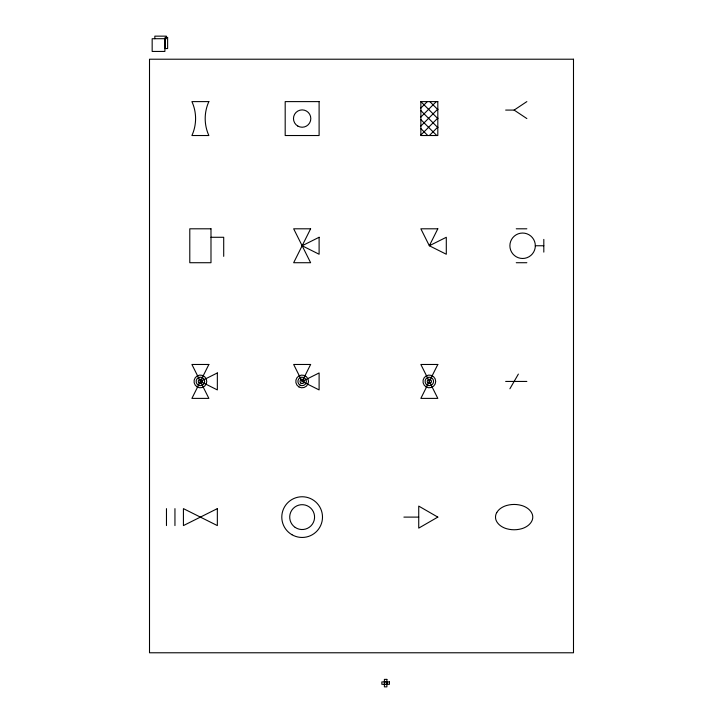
<?xml version="1.0" encoding="UTF-8"?>
<svg xmlns="http://www.w3.org/2000/svg" width="723" height="723" viewBox="0 0 723 723"><rect width="100%" height="100%" fill="white"/><g stroke="black" fill="none" stroke-linecap="round" stroke-linejoin="round"><path stroke-width="1.08" d="M509.896 388.775L518.373 374.089M420.858 108.061L427.311 101.609M420.858 117.054L436.303 101.609M420.858 126.046L437.813 109.092M420.858 135.038L437.813 118.084M429.363 135.526L437.813 127.076M505.657 110.086L514.134 110.086L526.85 101.609M516.249 228.802L526.85 228.802M210.989 237.28L223.705 237.28L223.705 256.358M535.327 245.757A12.716 12.716 0 0 1 516.249 256.773A12.716 12.716 0 0 1 516.249 234.749A12.716 12.716 0 0 1 535.327 245.757L543.813 245.757M516.249 262.72L526.85 262.72M505.657 381.437L526.85 381.437M403.895 517.108L418.734 517.108M384.392 681.762L386.886 681.762M384.392 684.464L386.886 684.464M514.134 110.086L526.85 118.563M429.833 101.609L437.813 109.589M420.858 101.627L437.813 118.581M420.858 110.619L437.813 127.573M420.858 119.611L436.773 135.526M420.858 128.604L427.781 135.526M543.813 239.403L543.813 252.119M386.932 681.916L386.932 684.31M174.948 508.63L174.948 525.585M166.471 508.63L166.471 525.585M164.889 38.726L164.889 51.441L152.164 51.441L152.164 38.726L166.362 38.69L166.362 36.15L154.83 36.15L154.83 38.69M208.866 364.473L191.911 398.391L208.866 398.391L191.911 364.473L208.866 364.473M310.619 228.802L293.665 262.72L310.619 262.72L293.665 228.802L310.619 228.802M310.619 364.473L302.142 381.437L319.105 389.914L319.105 372.951L302.142 381.437L293.665 364.473L310.619 364.473M437.813 228.802L429.335 245.757L446.299 254.243L446.299 237.28L429.335 245.757L420.858 228.802L437.813 228.802M437.813 364.473L420.858 398.391L437.813 398.391L420.858 364.473L437.813 364.473M437.813 517.108L418.734 528.124L418.734 506.091L437.813 517.108M319.105 237.28L302.142 245.757L319.105 254.243L319.105 237.28M217.343 372.951L200.388 381.437L217.343 389.914L217.343 372.951M217.343 508.63L183.425 525.585L183.425 508.63L217.343 525.585L217.343 508.63M167.628 37.424L165.088 37.424L165.088 48.558L167.628 48.558L167.628 37.424M573.493 59.214L149.507 59.214L149.507 652.779L573.493 652.779L573.493 59.214M208.866 101.609L191.911 101.609A40.985 40.985 0 0 1 191.911 135.526L208.866 135.526A40.985 40.985 0 0 1 208.866 101.609M319.105 101.609L285.187 101.609L285.187 135.526L319.105 135.526L319.105 101.609M437.813 101.609L420.858 101.609L420.858 135.526L437.813 135.526L437.813 101.609M210.989 228.802L189.788 228.802L189.788 262.72L210.989 262.72L210.989 228.802M386.886 679.376L384.392 679.376L384.392 686.85L386.886 686.85L386.886 679.376M389.435 681.916L381.843 681.916L381.843 684.31L389.435 684.31L389.435 681.916M496.764 512.544A8.766 8.766 0 0 0 496.764 521.672A14.324 14.324 0 0 0 500.94 526.064A19.855 19.855 0 0 0 506.724 528.748A27.384 27.384 0 0 0 521.545 528.748A19.855 19.855 0 0 0 527.32 526.064A14.324 14.324 0 0 0 531.504 521.672A8.766 8.766 0 0 0 531.504 512.544A14.324 14.324 0 0 0 527.32 508.152A19.855 19.855 0 0 0 521.545 505.467A27.384 27.384 0 0 0 506.724 505.467A19.855 19.855 0 0 0 500.94 508.152A14.324 14.324 0 0 0 496.764 512.544M291.965 534.731A20.352 20.352 0 0 0 322.494 517.108A20.352 20.352 0 0 0 291.965 499.485A20.352 20.352 0 0 0 291.965 534.731M295.174 527.401A12.427 12.427 0 0 0 314.541 517.993A12.427 12.427 0 0 0 296.71 505.928A12.427 12.427 0 0 0 295.174 527.401M428.152 383.19A2.124 2.124 0 0 0 431.45 381.581A2.124 2.124 0 0 0 428.414 379.53A2.124 2.124 0 0 0 428.152 383.19M427.221 385.106A4.239 4.239 0 0 0 433.574 381.437A4.239 4.239 0 0 0 427.221 377.758A4.239 4.239 0 0 0 427.221 385.106M426.154 386.941A6.362 6.362 0 0 0 435.698 381.437A6.362 6.362 0 0 0 426.154 375.924A6.362 6.362 0 0 0 426.154 386.941M300.958 383.19A2.124 2.124 0 0 0 304.256 381.581A2.124 2.124 0 0 0 301.22 379.53A2.124 2.124 0 0 0 300.958 383.19M300.027 385.106A4.239 4.239 0 0 0 306.38 381.437A4.239 4.239 0 0 0 300.027 377.758A4.239 4.239 0 0 0 300.027 385.106M298.961 386.941A6.362 6.362 0 0 0 308.504 381.437A6.362 6.362 0 0 0 298.961 375.924A6.362 6.362 0 0 0 298.961 386.941M197.207 386.941A6.362 6.362 0 0 0 206.751 381.437A6.362 6.362 0 0 0 197.207 375.924A6.362 6.362 0 0 0 197.207 386.941M198.265 385.106A4.239 4.239 0 0 0 204.627 381.437A4.239 4.239 0 0 0 198.265 377.758A4.239 4.239 0 0 0 198.265 385.106M199.196 383.19A2.124 2.124 0 0 0 202.503 381.581A2.124 2.124 0 0 0 199.458 379.53A2.124 2.124 0 0 0 199.196 383.19M297.813 126.064A8.658 8.658 0 0 0 310.809 118.563A8.658 8.658 0 0 0 297.813 111.062A8.658 8.658 0 0 0 297.813 126.064"/></g></svg>
